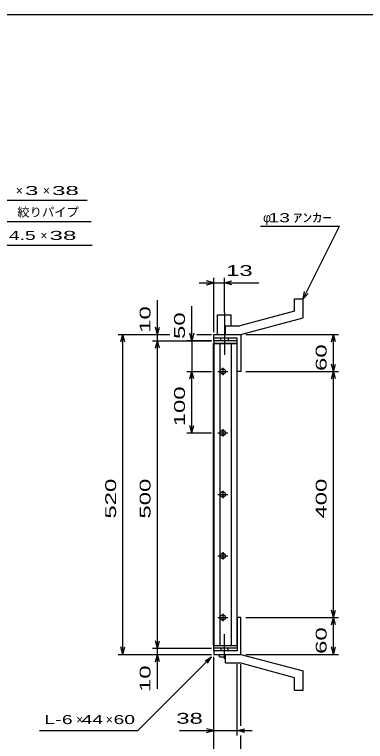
# Model space of a CAD drawing. Units: millimetres, scale not verified. Extents: x -1456 to 1389, y -1026 to 839.
# Drawn here: x -497 to 74, y -343 to 839 of the extents above; entities that cross this region are included whole.
import ezdxf
from ezdxf.enums import TextEntityAlignment as Align

# ---------------------------------------------------------------- set-up
doc = ezdxf.new("R2010")
doc.units = ezdxf.units.MM
doc.header["$LTSCALE"] = 8
doc.linetypes.add('LONG_DASHED_DOTTED', pattern=[15.25, 12, -1.5, 0.25, -1.5])
for name, color, linetype, lineweight in [('0_2', 150, 'Continuous', 25), ('16', 3, 'Continuous', 25), ('19', 6, 'Continuous', 25), ('22', 4, 'Continuous', 25)]:
    doc.layers.add(name, color=color, linetype=linetype, lineweight=lineweight)
doc.styles.add('ベクトル', font='')
doc.styles.get('ベクトル').set_extended_font_data('ベクトル')

msp = doc.modelspace()

# ---------------------------------------------------------------- linework, layer by layer
at = {"layer": '0_2'}
msp.add_line((-1379.2, 838.8), (1388.8, 838.8), dxfattribs=at)
at = {"layer": '16'}
for p, q in [((-134.475, 308.563), (-172.475, 308.563)), ((-172.475, 308.563), (-172.475, 304.063)), ((-134.475, 304.063), (-134.475, 308.563)), ((-173.175, -186.937), (-173.175, 304.063)), ((-173.175, 304.063), (-172.475, 304.063)), ((-172.475, 304.063), (-134.475, 304.063)), ((-172.475, 304.063), (-172.475, -186.937)), ((-134.475, 304.063), (-172.475, 304.063)), ((-162.975, 304.063), (-162.975, -186.937)), ((-143.975, -186.937), (-143.975, 304.063)), ((-134.475, -186.937), (-134.475, 304.063)), ((-155.975, 261.563), (-159.975, 261.563)), ((-157.975, 264.563), (-157.975, 252.563)), ((-165.975, 258.563), (-149.975, 258.563)), ((-159.975, 255.563), (-155.975, 255.563)), ((-165.975, 158.563), (-149.975, 158.563)), ((-155.975, 161.563), (-159.975, 161.563)), ((-159.975, 155.563), (-155.975, 155.563)), ((-157.975, 164.563), (-157.975, 152.563)), ((-155.975, 61.563), (-159.975, 61.563)), ((-157.975, 64.563), (-157.975, 52.563)), ((-165.975, 58.563), (-149.975, 58.563)), ((-159.975, 55.563), (-155.975, 55.563)), ((-157.975, -35.437), (-157.975, -47.437)), ((-165.975, -41.437), (-149.975, -41.437)), ((-155.975, -38.437), (-159.975, -38.437)), ((-159.975, -44.437), (-155.975, -44.437)), ((-165.975, -141.437), (-149.975, -141.437)), ((-155.975, -138.437), (-159.975, -138.437)), ((-157.975, -135.437), (-157.975, -147.437)), ((-159.975, -144.437), (-155.975, -144.437)), ((-172.475, -186.937), (-173.175, -186.937)), ((-172.475, -186.937), (-134.475, -186.937)), ((-172.475, -191.437), (-172.475, -186.937)), ((-172.475, -186.937), (-134.475, -186.937)), ((-134.475, -186.937), (-134.475, -191.437)), ((-134.475, -191.437), (-172.475, -191.437))]:
    msp.add_line(p, q, dxfattribs=at)
for centre, radius, start, end in [((-159.975, 258.563), 3, 90, 270), ((-157.975, 258.563), 4, 46.6, 133.4), ((-155.975, 258.563), 3, 270, 90), ((-157.975, 258.563), 4, 226.6, 313.4), ((-159.975, 158.563), 3, 90, 270), ((-157.975, 158.563), 4, 46.6, 133.4), ((-157.975, 158.563), 4, 226.6, 313.4), ((-155.975, 158.563), 3, 270, 90), ((-159.975, 58.563), 3, 90, 270), ((-157.975, 58.563), 4, 46.6, 133.4), ((-155.975, 58.563), 3, 270, 90), ((-157.975, 58.563), 4, 226.6, 313.4), ((-159.975, -41.437), 3, 90, 270), ((-157.975, -41.437), 4, 46.6, 133.4), ((-157.975, -41.437), 4, 226.6, 313.4), ((-155.975, -41.437), 3, 270, 90), ((-159.975, -141.437), 3, 90, 270), ((-157.975, -141.437), 4, 46.6, 133.4), ((-155.975, -141.437), 3, 270, 90), ((-157.975, -141.437), 4, 226.6, 313.4)]:
    msp.add_arc(centre, radius, start, end, dxfattribs=at)
at = {"layer": '19'}
for p, q in [((-41.475, 376.563), (-27.475, 376.563)), ((-41.475, 356.563), (-41.475, 376.563)), ((-27.475, 345.563), (-27.475, 376.563)), ((-41.475, 356.563), (-130.475, 332.563)), ((-166.475, 318.563), (-166.475, 350.563)), ((-166.475, 350.563), (-144.475, 350.563)), ((-144.475, 332.563), (-144.475, 350.563)), ((-128.475, 318.563), (-27.475, 345.563)), ((-153.475, 332.563), (-130.475, 332.563)), ((-153.475, 318.563), (-153.475, 332.563)), ((-172.475, 308.563), (-172.475, 318.563)), ((-172.475, 312.563), (-172.475, 318.563)), ((-172.475, 318.563), (-129.475, 318.563)), ((-134.475, 312.563), (-172.475, 312.563)), ((-161.475, 308.563), (-161.475, 312.563)), ((-153.475, 318.563), (-128.475, 318.563)), ((-149.475, 312.563), (-149.475, 308.563)), ((-134.475, 258.563), (-134.475, 312.563)), ((-129.475, 318.563), (-128.475, 317.563)), ((-128.475, 317.563), (-128.475, 258.563)), ((-128.475, 258.563), (-134.475, 258.563)), ((-128.475, -141.437), (-134.475, -141.437)), ((-134.475, -141.437), (-134.475, -195.437)), ((-128.475, -200.437), (-128.475, -141.437)), ((-172.475, -195.437), (-172.475, -185.437)), ((-172.475, -195.437), (-172.475, -201.437)), ((-134.475, -195.437), (-172.475, -195.437)), ((-161.475, -191.437), (-161.475, -195.437)), ((-149.475, -195.437), (-149.475, -191.437)), ((-129.475, -201.437), (-128.475, -200.437)), ((-172.475, -201.437), (-129.475, -201.437)), ((-163.475, -205.437), (-163.475, -201.437)), ((-163.475, -205.437), (-153.475, -205.437)), ((-153.475, -201.437), (-128.475, -201.437)), ((-153.475, -215.437), (-153.475, -201.437)), ((-128.475, -201.437), (-27.475, -228.437)), ((-153.475, -215.437), (-130.475, -215.437)), ((-41.475, -239.437), (-130.475, -215.437)), ((-27.475, -259.437), (-27.475, -228.437)), ((-41.475, -259.437), (-41.475, -239.437)), ((-41.475, -259.437), (-27.475, -259.437))]:
    msp.add_line(p, q, dxfattribs=at)
at = {"layer": '19', "linetype": 'LONG_DASHED_DOTTED'}
for p, q in [((-155.475, 353.563), (-155.475, 285.563)), ((-155.475, -208.437), (-155.475, -168.437))]:
    msp.add_line(p, q, dxfattribs=at)
at = {"layer": '22'}
for p, q in [((-746.725, 537.063), (-378.725, 537.063)), ((-724.225, 502.063), (-372.225, 502.063)), ((-96.475, 494.563), (31.525, 494.563)), ((-27.475, 376.563), (31.525, 494.563)), ((-706.725, 464.063), (-370.725, 464.063)), ((-196.475, 402.563), (-172.475, 402.563)), ((-172.475, 402.563), (-184.475, 405.763)), ((-184.475, 399.363), (-172.475, 402.563)), ((-172.475, 322.563), (-172.475, 410.563)), ((-172.475, 402.563), (-155.475, 402.563)), ((-155.475, 354.567), (-155.475, 410.563)), ((-155.475, 402.563), (-143.475, 405.763)), ((-143.475, 399.363), (-155.475, 402.563)), ((-155.475, 402.563), (-99.475, 402.563)), ((-27.475, 376.563), (-25.075, 388.243)), ((-27.475, 376.563), (-19.475, 385.363)), ((-264.475, 318.563), (-264.475, 374.563)), ((-208.475, 308.563), (-208.475, 364.563)), ((-264.475, 318.563), (-267.675, 330.563)), ((-264.475, 318.563), (-261.275, 330.563)), ((-208.475, 308.563), (-211.675, 320.563)), ((-205.275, 320.563), (-208.475, 308.563)), ((-328.475, 318.563), (-244.475, 318.563)), ((-323.675, 306.563), (-320.475, 318.563)), ((-317.275, 306.563), (-320.475, 318.563)), ((-320.475, -201.438), (-320.475, 318.563)), ((-272.475, 318.563), (-244.475, 318.563)), ((-272.475, 308.563), (-176.475, 308.563)), ((-267.675, 296.563), (-264.475, 308.563)), ((-264.475, 308.563), (-264.475, 318.563)), ((-261.275, 296.563), (-264.475, 308.563)), ((-264.475, -191.438), (-264.475, 308.563)), ((-176.475, 308.563), (-216.475, 308.563)), ((-208.475, 308.563), (-208.475, 258.563)), ((-200.475, 318.563), (-176.475, 318.563)), ((-200.475, 318.563), (-176.475, 318.563)), ((-120.475, 318.563), (29.925, 318.563)), ((18.725, 306.563), (21.925, 318.563)), ((25.125, 306.563), (21.925, 318.563)), ((21.925, 258.563), (21.925, 318.563)), ((21.925, 258.563), (18.725, 270.563)), ((21.925, 258.563), (25.125, 270.563)), ((-216.475, 258.563), (-176.475, 258.563)), ((-211.675, 246.563), (-208.475, 258.563)), ((-205.275, 246.563), (-208.475, 258.563)), ((-208.475, 158.563), (-208.475, 258.563)), ((-120.475, 258.563), (29.925, 258.563)), ((18.725, 246.563), (21.925, 258.563)), ((25.125, 246.563), (21.925, 258.563)), ((21.925, -141.438), (21.925, 258.563)), ((-208.475, 158.563), (-211.675, 170.563)), ((-208.475, 158.563), (-205.275, 170.563)), ((-216.475, 158.563), (-176.475, 158.563)), ((21.925, -141.438), (18.725, -129.438)), ((21.925, -141.438), (25.125, -129.438)), ((-120.475, -141.438), (29.925, -141.438)), ((18.725, -153.437), (21.925, -141.437)), ((25.125, -153.437), (21.925, -141.437)), ((21.925, -201.437), (21.925, -141.437)), ((-264.475, -191.438), (-267.675, -179.438)), ((-264.475, -191.438), (-261.275, -179.438)), ((-320.475, -201.438), (-323.675, -189.438)), ((-320.475, -201.438), (-317.275, -189.438)), ((-272.475, -191.438), (-176.475, -191.438)), ((-264.475, -201.437), (-264.475, -191.437)), ((21.925, -201.437), (18.725, -189.437)), ((21.925, -201.437), (25.125, -189.437)), ((-328.475, -201.438), (-176.475, -201.438)), ((-296.475, -325.437), (-176.475, -205.437)), ((-272.475, -201.437), (-176.475, -201.437)), ((-267.675, -213.437), (-264.475, -201.437)), ((-261.275, -213.437), (-264.475, -201.437)), ((-264.475, -257.437), (-264.475, -201.437)), ((-186.875, -211.837), (-176.475, -205.437)), ((-182.875, -215.837), (-176.475, -205.437)), ((-172.475, -333.437), (-172.475, -205.437)), ((-172.475, -389.437), (-172.475, -205.437)), ((-120.475, -201.437), (29.925, -201.437)), ((-134.475, -333.437), (-134.475, -217.633)), ((-128.475, -317.437), (-128.475, -217.633)), ((-456.475, -325.437), (-296.475, -325.437)), ((-228.475, -325.437), (-172.475, -325.437)), ((-172.475, -325.437), (-184.475, -322.237)), ((-184.475, -328.637), (-172.475, -325.437)), ((-172.475, -325.437), (-134.475, -325.437)), ((-134.475, -325.437), (-122.475, -322.237)), ((-122.475, -328.637), (-134.475, -325.437)), ((-134.475, -325.437), (-110.475, -325.437)), ((-128.475, -389.437), (-128.475, -333.437))]:
    msp.add_line(p, q, dxfattribs=at)

# ---------------------------------------------------------------- texts
at = {"layer": '22', "color": 2, "style": 'ベクトル'}
for s, p in [('×', (-494.725, 552.663)), ('×', (-450.725, 552.663)), ('絞りパイプ', (-492.225, 517.663)), ('φ', (-92.475, 508.563)), ('×', (-454.725, 479.663)), ('×', (-396.475, -307.437)), ('×', (-348.475, -307.437))]:
    msp.add_text(s, height=14.66, dxfattribs=at).set_placement(p, align=Align.MIDDLE_LEFT)
for s, height, width, p in [(' 3 ', 14.66, 2, (-490.725, 552.663)), (' 38 ', 14.66, 2, (-446.725, 552.663)), (' 13 ', 14.66, 1.6, (-92.475, 508.563)), ('ｱﾝｶｰ', 14.66, 1.6, (-44.475, 508.563)), (' 4.5 ', 14.66, 1.6, (-514.725, 479.663)), (' 38 ', 14.66, 2, (-450.725, 479.663)), (' 13', 17.6, 1.65, (-163.475, 422.563)), ('L-', 14.66, 1.6, (-448.475, -307.437)), (' 6 ', 14.66, 1.6, (-428.475, -307.437)), (' 44 ', 14.66, 1.6, (-396.475, -307.437)), (' 60 ', 14.66, 1.6, (-344.475, -307.437)), (' 38 ', 17.6, 1.65, (-244.475, -305.437))]:
    msp.add_text(s, height=height, dxfattribs=dict(at, width=width)).set_placement(p, align=Align.MIDDLE_LEFT)
at = {"layer": '22', "color": 2, "style": 'ベクトル', "width": 1.65}
for s, p in [(' 10 ', (-284.475, 310.563)), (' 50 ', (-228.475, 300.563)), (' 60 ', (1.925, 248.563)), (' 100 ', (-228.475, 158.563)), (' 520 ', (-340.475, 8.562)), (' 500 ', (-284.475, 8.562)), (' 400 ', (1.925, 8.562)), (' 60 ', (1.925, -211.437)), (' 10 ', (-284.475, -273.437))]:
    msp.add_text(s, height=17.6, rotation=90, dxfattribs=at).set_placement(p, align=Align.MIDDLE_LEFT)

doc.saveas('drawing.dxf')
